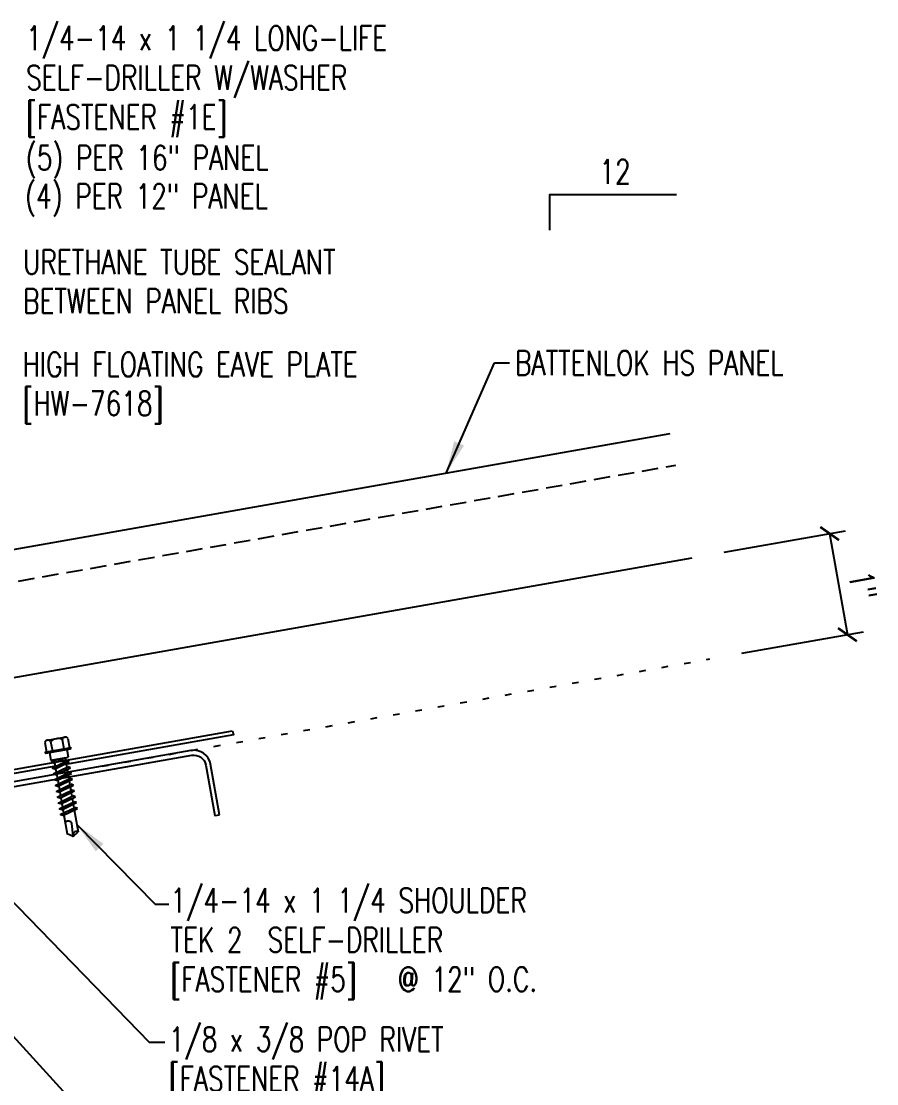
# Model space of a CAD drawing. Header units: inches. Extents: x 5.9 to 48.7, y 11.5 to 61.9.
# Drawn here: x 35.51 to 48.68, y 23.57 to 39.92 of the extents above; entities that cross this region are included whole.
import ezdxf
from ezdxf.enums import TextEntityAlignment as Align

# ---------------------------------------------------------------- set-up
doc = ezdxf.new("R2010")
doc.units = ezdxf.units.IN
doc.header["$MEASUREMENT"] = 0
doc.linetypes.add('DOT', pattern=[0.25, 0, -0.25])
doc.linetypes.add('HIDDEN2', pattern=[0.1875, 0.125, -0.0625])
for name, color, linetype in [('DIM', 2, 'Continuous'), ('DIM-DETAIL', 7, 'Continuous'), ('FASTENER', 9, 'Continuous'), ('MARK', 1, 'Continuous'), ('PANEL', 11, 'Continuous'), ('STLA', 10, 'Continuous'), ('TEXT', 2, 'Continuous')]:
    doc.layers.add(name, color=color, linetype=linetype)
doc.styles.add('TEXT', font='SIMPLEX', dxfattribs={"width": 0.75, "height": 6})
doc.styles.add('TEXT1', font='ROMANS.shx', dxfattribs={"width": 0.75, "height": 0.375})
doc.dimstyles.new('DETAIL$7', dxfattribs={"dimscale": 4, "dimtxt": 6, "dimasz": 0.125, "dimexe": 0.0625, "dimexo": 0.125, "dimgap": 0.0625, "dimtad": 1, "dimdec": 5, "dimzin": 3, "dimdsep": 46, "dimlunit": 4, "dimtxsty": 'TEXT', "dimblk": 'ARCHTICK', "dimcen": 0.0625, "dimclrd": 7, "dimclre": 7, "dimclrt": 2, "dimadec": 0, "dimazin": 0, "dimtfac": 0.666667, "dimtdec": 5, "dimtmove": 0, "dimatfit": 3, "dimfxl": 0, "dimfrac": 2, "dimtolj": 1, "dimtzin": 3, "dimarcsym": 0})

# ---------------------------------------------------------------- blocks, each defined once
blk = doc.blocks.new('_ArchTick')
at = {"color": 0, "linetype": 'ByBlock', "const_width": 0.15}
blk.add_lwpolyline([(-0.5, -0.5), (0.5, 0.5)], dxfattribs=at)
blk = doc.blocks.new('FD-F5')
at = {"layer": 'TEXT', "style": 'TEXT1', "width": 0.75}
for s, p in [('1/4-14 x 1 1/4 SHOULDER', (0.0047, -0.0408)), ('TEK 2  SELF-DRILLER', (0.0047, -0.1926)), ('[FASTENER #5]', (0.0047, -0.3444))]:
    blk.add_text(s, height=0.09375, dxfattribs=at).set_placement(p)
blk.add_attdef('(QUANTITY)', (0.8792, -0.3444), '', height=0.0938, dxfattribs=at)
at = {"layer": 'TEXT', "style": 'TEXT1', "flags": 1}
for tag, p in [('Description', (0.0529, -0.546)), ('Multiple', (0.0529, -0.546)), ('Color', (0.0529, -0.546)), ('Calc', (0.0529, -0.546)), ('Opt1', (0.0529, -0.546)), ('Opt2', (0.0529, -0.546)), ('Opt3', (0.0529, -0.546)), ('Part', (0.0529, -0.546)), ('Spare1', (0.0529, -0.7335)), ('Spare2', (0.0529, -0.7335)), ('Spare3', (0.0529, -0.7335)), ('Spare4', (0.0529, -0.7335)), ('Spare5', (0.0529, -0.7335)), ('Spare6', (0.0529, -0.7335)), ('Spare7', (0.0529, -0.7335)), ('Spare8', (0.0529, -0.7335)), ('Spare9', (0.0529, -0.7335)), ('Spare10', (0.0529, -0.7335))]:
    blk.add_attdef(tag, p, '', height=0.0938, dxfattribs=at)
blk = doc.blocks.new('sd22')
at = {"layer": 'FASTENER'}
for p, q in [((-0.181, 0.204), (-0.181, 0.055)), ((-0.135, 0.23), (0.135, 0.23)), ((-0.089, 0.204), (-0.089, 0.055)), ((0.089, 0.204), (0.089, 0.055)), ((0.181, 0.204), (0.181, 0.055)), ((-0.193, 0.055), (0.193, 0.055)), ((-0.193, 0.037), (0.193, 0.037)), ((-0.181, 0.055), (0.181, 0.055)), ((-0.139, 0.037), (-0.139, -0.082)), ((0.139, -0.082), (0.139, 0.037)), ((-0.139, -0.114), (-0.025, -0.082)), ((-0.139, -0.082), (0.139, -0.082)), ((-0.104, -0.134), (-0.139, -0.114)), ((-0.139, -0.205), (0.104, -0.136)), ((-0.104, -0.134), (0.081, -0.082)), ((-0.104, -0.225), (0.139, -0.156)), ((-0.086, -0.082), (-0.086, -0.099)), ((-0.086, -0.129), (-0.086, -0.19)), ((0.086, -0.082), (0.086, -0.141)), ((0.139, -0.156), (0.104, -0.136)), ((-0.104, -0.225), (-0.139, -0.205)), ((-0.139, -0.296), (0.104, -0.227)), ((-0.104, -0.316), (-0.139, -0.296)), ((-0.139, -0.387), (0.104, -0.318)), ((-0.104, -0.316), (0.139, -0.247)), ((-0.086, -0.22), (-0.086, -0.281)), ((-0.086, -0.311), (-0.086, -0.372)), ((0.086, -0.171), (0.086, -0.232)), ((0.086, -0.262), (0.086, -0.322)), ((0.139, -0.247), (0.104, -0.227)), ((0.139, -0.338), (0.104, -0.318)), ((-0.104, -0.407), (-0.139, -0.387)), ((-0.139, -0.478), (0.104, -0.408)), ((-0.104, -0.498), (-0.139, -0.478)), ((-0.104, -0.407), (0.139, -0.338)), ((-0.104, -0.498), (0.139, -0.429)), ((-0.086, -0.402), (-0.086, -0.463)), ((0.086, -0.353), (0.086, -0.413)), ((0.086, -0.444), (0.086, -0.504)), ((0.139, -0.429), (0.104, -0.408)), ((-0.139, -0.569), (0.104, -0.499)), ((-0.104, -0.589), (-0.139, -0.569)), ((-0.139, -0.66), (0.104, -0.59)), ((-0.104, -0.589), (0.139, -0.519)), ((-0.104, -0.68), (0.139, -0.61)), ((-0.086, -0.493), (-0.086, -0.554)), ((-0.086, -0.584), (-0.086, -0.644)), ((0.086, -0.535), (0.086, -0.595)), ((0.086, -0.625), (0.086, -0.686)), ((0.139, -0.519), (0.104, -0.499)), ((0.139, -0.61), (0.104, -0.59)), ((-0.104, -0.68), (-0.139, -0.66)), ((-0.139, -0.75), (0.104, -0.681)), ((-0.104, -0.771), (-0.139, -0.75)), ((-0.139, -0.841), (0.104, -0.772)), ((-0.104, -0.771), (0.139, -0.701)), ((-0.104, -0.861), (0.139, -0.792)), ((-0.086, -0.675), (-0.086, -0.735)), ((-0.086, -0.766), (-0.086, -0.826)), ((0.086, -0.716), (0.086, -0.777)), ((0.086, -0.807), (0.086, -0.868)), ((0.139, -0.701), (0.104, -0.681)), ((0.139, -0.792), (0.104, -0.772)), ((-0.104, -0.861), (-0.139, -0.841)), ((-0.139, -0.932), (0.104, -0.863)), ((-0.104, -0.952), (-0.139, -0.932)), ((-0.104, -0.952), (0.139, -0.883)), ((-0.086, -0.857), (-0.086, -0.917)), ((-0.086, -0.947), (-0.086, -1.239)), ((0.086, -0.898), (0.086, -1.239)), ((0.139, -0.883), (0.104, -0.863)), ((-0.002, -1.285), (0.014, -1.098)), ((0, -1.3), (-0.086, -1.239)), ((0, -1.3), (0.086, -1.239))]:
    blk.add_line(p, q, dxfattribs=at)
for centre, radius, start, end in [((-0.135, 0.178), 0.0527, 29.8754, 150.1246), ((0, 0.066), 0.164, 56.9974, 123.0026), ((0.135, 0.178), 0.0527, 29.8754, 150.1246), ((-0.193, 0.046), 0.00894, 90, 270), ((0.193, 0.046), 0.00894, 270, 90), ((-0.046, -1.11), 0.0615, 11.1445, 130.906), ((0.054, -1.286), 0.0563, 55.4585, 194.8454)]:
    blk.add_arc(centre, radius, start, end, dxfattribs=at)
blk = doc.blocks.new('slopl1')
at = {"layer": 'MARK', "color": 6}
blk.add_lwpolyline([(0, 0), (0, 0.1368), (0.4871, 0.1368)], dxfattribs=at)
at = {"layer": 'MARK', "color": 2, "style": 'TEXT1', "width": 0.75}
blk.add_text('12', height=0.09375, dxfattribs=at).set_placement((0.1909, 0.1779))
blk.add_attdef('SLOPL1', text='', height=0.0938, dxfattribs=at).set_placement((-0.0549, 0.0243), align=Align.RIGHT)
blk = doc.blocks.new('dsc-HW-7618')
at = {"layer": 'TEXT', "style": 'TEXT1', "width": 0.75}
for s, p in [('HIGH FLOATING EAVE PLATE', (0, 0)), ('[HW-7618]', (0, -0.6))]:
    blk.add_text(s, height=0.375, dxfattribs=at).set_placement(p)
at = {"layer": 'TEXT', "style": 'TEXT1', "flags": 1}
for tag, p in [('COLOR', (0, -1.2)), ('CALC', (0, -1.2)), ('OPT1', (0, -1.2)), ('OPT2', (0, -1.2)), ('OPT3', (0, -1.2)), ('GAGE', (0, -1.2)), ('SHPLN', (0, -1.2)), ('PART', (0, -1.2)), ('DESCRIPTION', (0, -1.2)), ('MULTIPLE', (0, -1.2)), ('SPARE1', (0, -1.8)), ('SPARE2', (0, -1.8)), ('SPARE3', (0, -1.8)), ('SPARE4', (0, -1.8)), ('SPARE5', (0, -1.8)), ('SPARE6', (0, -1.8)), ('SPARE7', (0, -1.8)), ('SPARE8', (0, -1.8)), ('SPARE9', (0, -1.8)), ('SPARE10', (0, -1.8))]:
    blk.add_attdef(tag, p, '', height=0.375, dxfattribs=at)
blk = doc.blocks.new('FD-F14A')
at = {"layer": 'TEXT', "style": 'TEXT1', "width": 0.75}
for s, p in [('1/8 x 3/8 POP RIVET', (0.0047, -0.0408)), ('[FASTENER #14A]', (0.0047, -0.1926))]:
    blk.add_text(s, height=0.09375, dxfattribs=at).set_placement(p)
blk.add_attdef('(QUANTITY)', (0.0047, -0.3444), '', height=0.0938, dxfattribs=at)
blk = doc.blocks.new('FD-F1e')
at = {"layer": 'TEXT', "style": 'TEXT1', "width": 0.75}
for s, p in [('1/4-14 x 1 1/4 LONG-LIFE', (0.0047, -0.0408)), ('SELF-DRILLER W/WASHER', (0.0047, -0.1926)), ('[FASTENER #1E]', (0.0047, -0.3444))]:
    blk.add_text(s, height=0.09375, dxfattribs=at).set_placement(p)
blk.add_attdef('(QUANTITY)', (0.9263, -0.3444), '', height=0.0938, dxfattribs=at)
at = {"layer": 'TEXT', "style": 'TEXT1', "flags": 1}
for tag, p in [('Color', (0.0245, -0.5337)), ('Calc', (0.0245, -0.5337)), ('Opt1', (0.0245, -0.5337)), ('Opt2', (0.0245, -0.5337)), ('Opt3', (0.0245, -0.5337)), ('Description', (0.0245, -0.5337)), ('Multiple', (0.0245, -0.5337)), ('Part', (0.0245, -0.5337)), ('Spare1', (0.0245, -0.7212)), ('Spare2', (0.0245, -0.7212)), ('Spare3', (0.0245, -0.7212)), ('Spare4', (0.0245, -0.7212)), ('Spare5', (0.0245, -0.7212)), ('Spare6', (0.0245, -0.7212)), ('Spare7', (0.0245, -0.7212)), ('Spare8', (0.0245, -0.7212)), ('Spare9', (0.0245, -0.7212)), ('Spare10', (0.0245, -0.7212))]:
    blk.add_attdef(tag, p, '', height=0.0938, dxfattribs=at)

msp = doc.modelspace()

# ---------------------------------------------------------------- linework, layer by layer
at = {"layer": 'DIM', "linetype": 'DOT'}
msp.add_line((36.75005, 28.45319), (46.1069, 30.10306), dxfattribs=at)
at = {"layer": 'DIM-DETAIL', "color": 7}
for p, q in [((46.32488, 31.74621), (48.19633, 32.0762)), ((47.95013, 32.03278), (48.22455, 30.47646)), ((46.59931, 30.18988), (48.47075, 30.51987))]:
    msp.add_line(p, q, dxfattribs=at)
at = {"layer": 'PANEL'}
msp.add_line((34.26979, 31.5905), (45.4956, 33.56991), dxfattribs=at)
at = {"layer": 'PANEL', "color": 8, "linetype": 'HIDDEN2', "ltscale": 2}
msp.add_line((34.3551, 31.10666), (45.58039, 33.08598), dxfattribs=at)
at = {"layer": 'PANEL'}
msp.add_lwpolyline([(27.59718, 28.44401), (45.83248, 31.65938)], dxfattribs=at)
at = {"layer": 'STLA'}
msp.add_lwpolyline([(38.76096, 28.99816), (38.77181, 28.93661), (33.41692, 27.9924), (33.24327, 28.97721), (31.82761, 28.72759), (31.81676, 28.78914), (33.29397, 29.04961), (33.46762, 28.0648)], close=True, dxfattribs=at)
msp.add_lwpolyline([(38.5593, 27.70602), (38.4225, 28.48185, 0.41421356), (38.11875, 28.69453), (33.6696, 27.91003, 0.36397023), (33.45293, 27.65181), (33.45293, 20.13402, 0.41421356), (33.71513, 19.87182), (38.19073, 19.87182, 0.41421356), (38.45293, 20.13402), (38.45293, 20.92182), (38.37823, 20.92182), (38.37823, 20.13402, -0.41421356), (38.19073, 19.94652), (33.71513, 19.94652, -0.41421356), (33.52763, 20.13402), (33.52763, 27.65181, -0.36397023), (33.68257, 27.83646), (38.13172, 28.62097, -0.41421356), (38.34893, 28.46888), (38.48573, 27.69304)], format="xyb", close=True, dxfattribs=at)

# ---------------------------------------------------------------- block references
at = {"layer": 'DIM-DETAIL', "color": 7, "xscale": 0.25, "yscale": 0.25, "zscale": 0.25}
for p, rotation in [((47.95013, 32.03278), 99.99999999999933), ((48.22455, 30.47646), 279.9999999999994)]:
    msp.add_blockref('_ArchTick', p, dxfattribs=dict(at, rotation=rotation))
at = {"layer": 'FASTENER', "rotation": 10.00000000000001}
msp.add_blockref('sd22', (36.08262, 28.64944), dxfattribs=at)
at = {"layer": 'MARK', "xscale": 4, "yscale": 4, "zscale": 4}
msp.add_blockref('slopl1', (43.64204, 36.70094), dxfattribs=at)
at = {"layer": 'TEXT', "xscale": 4, "yscale": 4, "zscale": 4}
msp.add_blockref('FD-F1e', (35.56374, 39.63212), dxfattribs=at)
at = {"layer": 'TEXT'}
msp.add_blockref('dsc-HW-7618', (35.52727, 34.44808), dxfattribs=at)
at = {"layer": 'TEXT', "xscale": 4, "yscale": 4, "zscale": 4}
for name, p, values in [('FD-F5', (37.78562, 26.36448), {'(QUANTITY)': '@ 12" O.C.'}), ('FD-F14A', (37.75997, 24.22742), {'(QUANTITY)': '@ 5\'-0" O.C.'})]:
    msp.add_blockref(name, p, dxfattribs=at).add_auto_attribs(values)

# ---------------------------------------------------------------- texts
at = {"layer": 'DIM-DETAIL', "color": 2, "insert": (48.46156, 31.23334), "char_height": 0.375, "attachment_point": 5, "rotation": 280, "style": 'TEXT1'}
msp.add_mtext('\\A1;1"', dxfattribs=at)
at = {"layer": 'TEXT', "style": 'TEXT1', "width": 0.75}
for s, p in [('(5) PER 16" PANEL', (35.5778, 37.62796)), ('(4) PER 12" PANEL', (35.56663, 37.03627)), ('URETHANE TUBE SEALANT', (35.53637, 36.0217)), ('BETWEEN PANEL RIBS', (35.53637, 35.4217)), ('BATTENLOK HS PANEL', (43.1081, 34.47154))]:
    msp.add_text(s, height=0.375, dxfattribs=at).set_placement(p)

# ---------------------------------------------------------------- leaders
for points in [[(32.41188, 29.10138), (32.33519, 27.63425), (37.26887, 22.23007)], [(33.08988, 28.72008), (37.47685, 24.20467), (37.71949, 24.20467)], [(36.36293, 27.55666), (37.56929, 26.32939), (37.77726, 26.32939)]]:
    msp.add_leader(points, dimstyle='DETAIL$7')
at = {"layer": 'TEXT'}
msp.add_leader([(42.04594, 32.96164), (42.7899, 34.65904), (43.02179, 34.65904)], dimstyle='DETAIL$7', dxfattribs=at)

doc.saveas('drawing.dxf')
